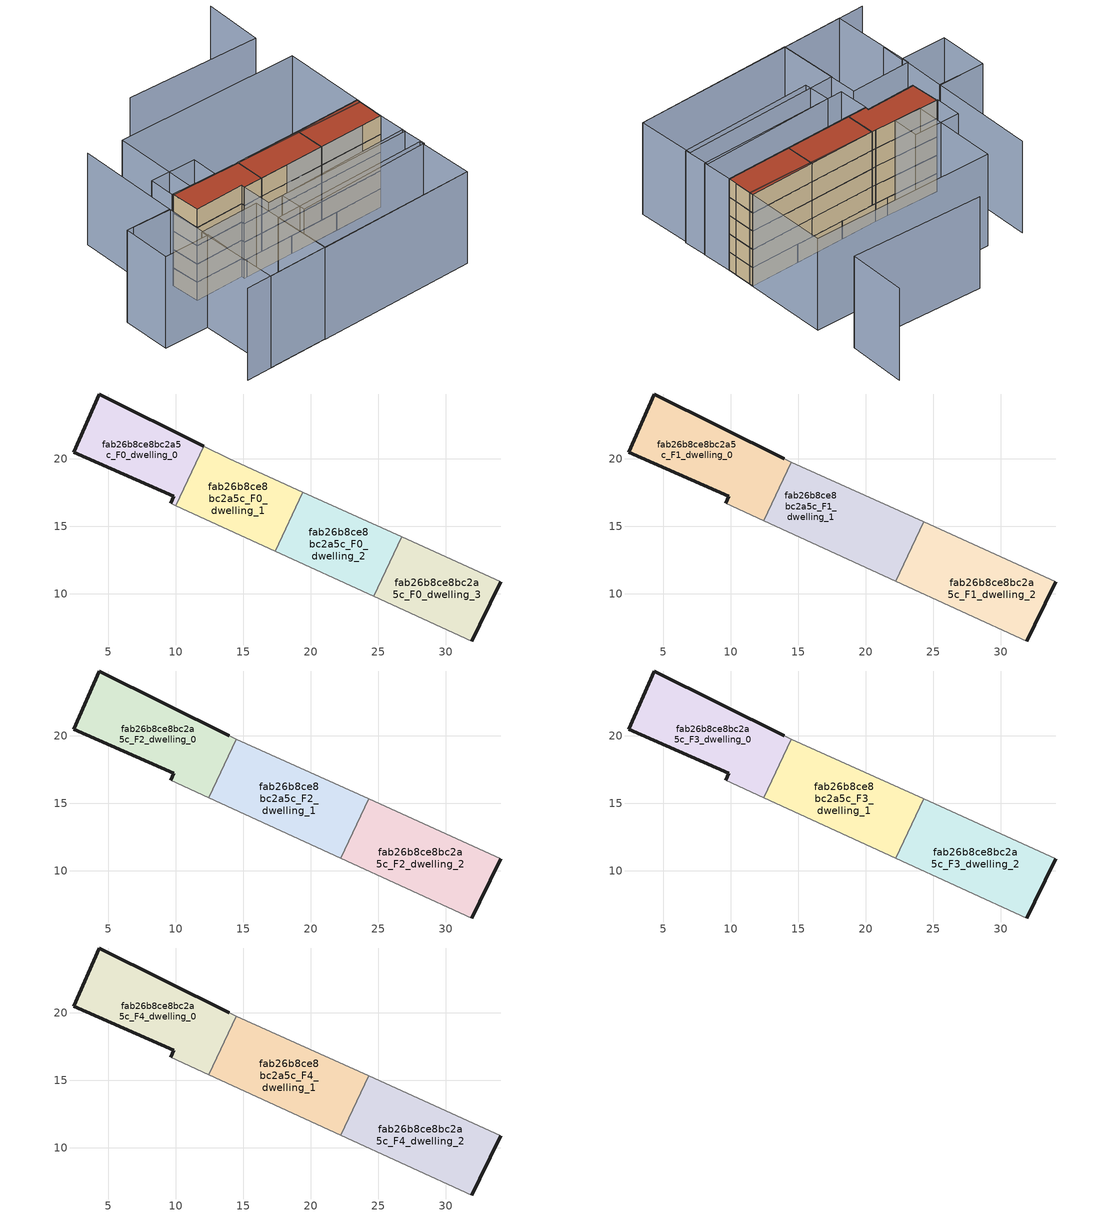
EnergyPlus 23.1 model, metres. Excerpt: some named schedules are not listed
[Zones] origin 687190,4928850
fab26b8ce8bc2a5c_F0_dwelling_0
 floor ground (EU_floor_Construction): 10.01,16.51 12.08,20.93 4.31,24.8 2.45,20.49 9.84,17.21 9.61,16.69 z0
 wall outside (EU_wall_Construction): 9.61,16.69 9.84,17.21 2.45,20.49 4.31,24.8 12.08,20.93 z0:3
 wall adiabatic (EU_wall_Construction): 10.01,16.51 9.61,16.69 z0:3
 wall to fab26b8ce8bc2a5c_F0_dwelling_1 (EU_wall_Construction): 12.08,20.93 10.01,16.51 z0:3
fab26b8ce8bc2a5c_F0_dwelling_1
 floor ground (EU_floor_Construction): 17.35,13.16 19.4,17.53 13.95,20 12.08,20.93 10.01,16.51 z0
 wall adiabatic (EU_wall_Construction): 17.35,13.16 10.01,16.51 / 12.08,20.93 13.95,20 19.4,17.53 z0:3
 wall to fab26b8ce8bc2a5c_F0_dwelling_2 (EU_wall_Construction): 19.4,17.53 17.35,13.16 z0:3
fab26b8ce8bc2a5c_F0_dwelling_2
 floor ground (EU_floor_Construction): 24.67,9.81 26.73,14.21 19.4,17.53 17.35,13.16 z0
 wall adiabatic (EU_wall_Construction): 19.4,17.53 26.73,14.21 / 24.67,9.81 17.35,13.16 z0:3
 wall to fab26b8ce8bc2a5c_F0_dwelling_3 (EU_wall_Construction): 26.73,14.21 24.67,9.81 z0:3
fab26b8ce8bc2a5c_F0_dwelling_3
 floor ground (EU_floor_Construction): 32.51,7.71 34.05,10.89 26.73,14.21 24.67,9.81 31.93,6.5 z0
 wall outside (EU_wall_Construction): 34.05,10.89 32.51,7.71 31.93,6.5 z0:3
 wall adiabatic (EU_wall_Construction): 31.93,6.5 24.67,9.81 / 26.73,14.21 34.05,10.89 z0:3
fab26b8ce8bc2a5c_F1_dwelling_0
 floor to fab26b8ce8bc2a5c_F0_dwelling_0 (EU_floor_Construction): 10.01,16.51 12.08,20.93 4.31,24.8 2.45,20.49 9.84,17.21 9.61,16.69 z3
 floor to fab26b8ce8bc2a5c_F0_dwelling_1 (EU_floor_Construction): 12.45,15.39 14.49,19.75 13.95,20 12.08,20.93 10.01,16.51 z3
 wall outside (EU_wall_Construction): 9.61,16.69 9.84,17.21 2.45,20.49 4.31,24.8 13.95,20 z3:6
 wall adiabatic (EU_wall_Construction): 13.95,20 14.49,19.75 / 12.45,15.39 9.61,16.69 z3:6
 wall to fab26b8ce8bc2a5c_F1_dwelling_1 (EU_wall_Construction): 14.49,19.75 12.45,15.39 z3:6
fab26b8ce8bc2a5c_F1_dwelling_1
 floor to fab26b8ce8bc2a5c_F0_dwelling_1 (EU_floor_Construction): 17.35,13.16 19.4,17.53 14.49,19.75 12.45,15.39 z3
 floor to fab26b8ce8bc2a5c_F0_dwelling_2 (EU_floor_Construction): 22.23,10.93 24.29,15.31 19.4,17.53 17.35,13.16 z3
 wall adiabatic (EU_wall_Construction): 14.49,19.75 24.29,15.32 / 22.23,10.93 12.45,15.39 z3:6
 wall to fab26b8ce8bc2a5c_F1_dwelling_2 (EU_wall_Construction): 24.29,15.32 22.23,10.93 z3:6
fab26b8ce8bc2a5c_F1_dwelling_2
 floor to fab26b8ce8bc2a5c_F0_dwelling_2 (EU_floor_Construction): 24.67,9.81 26.73,14.21 24.29,15.31 22.23,10.93 z3
 floor to fab26b8ce8bc2a5c_F0_dwelling_3 (EU_floor_Construction): 32.51,7.71 34.05,10.89 26.73,14.21 24.67,9.81 31.93,6.5 z3
 wall outside (EU_wall_Construction): 34.05,10.89 32.51,7.71 31.93,6.5 z3:6
 wall adiabatic (EU_wall_Construction): 31.93,6.5 22.23,10.93 / 24.29,15.32 34.05,10.89 z3:6
fab26b8ce8bc2a5c_F2_dwelling_0
 floor to fab26b8ce8bc2a5c_F1_dwelling_0 (EU_floor_Construction): 12.45,15.39 14.49,19.75 13.95,20 4.31,24.8 2.45,20.49 9.84,17.21 9.61,16.69 z6
 wall outside (EU_wall_Construction): 9.61,16.69 9.84,17.21 2.45,20.49 4.31,24.8 13.95,20 z6:9
 wall adiabatic (EU_wall_Construction): 13.95,20 14.49,19.75 / 12.45,15.39 9.61,16.69 z6:9
 wall to fab26b8ce8bc2a5c_F2_dwelling_1 (EU_wall_Construction): 14.49,19.75 12.45,15.39 z6:9
fab26b8ce8bc2a5c_F2_dwelling_1
 floor to fab26b8ce8bc2a5c_F1_dwelling_1 (EU_floor_Construction): 22.23,10.93 24.29,15.32 14.49,19.75 12.45,15.39 z6
 wall adiabatic (EU_wall_Construction): 14.49,19.75 24.29,15.32 / 22.23,10.93 12.45,15.39 z6:9
 wall to fab26b8ce8bc2a5c_F2_dwelling_2 (EU_wall_Construction): 24.29,15.32 22.23,10.93 z6:9
fab26b8ce8bc2a5c_F2_dwelling_2
 floor to fab26b8ce8bc2a5c_F1_dwelling_2 (EU_floor_Construction): 32.51,7.71 34.05,10.89 24.29,15.32 22.23,10.93 31.93,6.5 z6
 wall outside (EU_wall_Construction): 34.05,10.89 32.51,7.71 31.93,6.5 z6:9
 wall adiabatic (EU_wall_Construction): 31.93,6.5 22.23,10.93 / 24.29,15.32 34.05,10.89 z6:9
fab26b8ce8bc2a5c_F3_dwelling_0
 floor to fab26b8ce8bc2a5c_F2_dwelling_0 (EU_floor_Construction): 12.45,15.39 14.49,19.75 13.95,20 4.31,24.8 2.45,20.49 9.84,17.21 9.61,16.69 z9
 wall outside (EU_wall_Construction): 9.61,16.69 9.84,17.21 2.45,20.49 4.31,24.8 13.95,20 z9:12
 wall adiabatic (EU_wall_Construction): 13.95,20 14.49,19.75 / 12.45,15.39 9.61,16.69 z9:12
 wall to fab26b8ce8bc2a5c_F3_dwelling_1 (EU_wall_Construction): 14.49,19.75 12.45,15.39 z9:12
fab26b8ce8bc2a5c_F3_dwelling_1
 floor to fab26b8ce8bc2a5c_F2_dwelling_1 (EU_floor_Construction): 22.23,10.93 24.29,15.32 14.49,19.75 12.45,15.39 z9
 wall adiabatic (EU_wall_Construction): 14.49,19.75 24.29,15.32 / 22.23,10.93 12.45,15.39 z9:12
 wall to fab26b8ce8bc2a5c_F3_dwelling_2 (EU_wall_Construction): 24.29,15.32 22.23,10.93 z9:12
fab26b8ce8bc2a5c_F3_dwelling_2
 floor to fab26b8ce8bc2a5c_F2_dwelling_2 (EU_floor_Construction): 32.51,7.71 34.05,10.89 24.29,15.32 22.23,10.93 31.93,6.5 z9
 wall outside (EU_wall_Construction): 34.05,10.89 32.51,7.71 31.93,6.5 z9:12
 wall adiabatic (EU_wall_Construction): 31.93,6.5 22.23,10.93 / 24.29,15.32 34.05,10.89 z9:12
fab26b8ce8bc2a5c_F4_dwelling_0
 floor to fab26b8ce8bc2a5c_F3_dwelling_0 (EU_floor_Construction): 12.45,15.39 14.49,19.75 13.95,20 4.31,24.8 2.45,20.49 9.84,17.21 9.61,16.69 z12
 wall outside (EU_wall_Construction): 9.61,16.69 9.84,17.21 2.45,20.49 4.31,24.8 13.95,20 z12:15
 wall adiabatic (EU_wall_Construction): 13.95,20 14.49,19.75 / 12.45,15.39 9.61,16.69 z12:15
 wall to fab26b8ce8bc2a5c_F4_dwelling_1 (EU_wall_Construction): 14.49,19.75 12.45,15.39 z12:15
 roof outside (EU_roof_Construction): 13.95,20 14.49,19.75 12.45,15.39 9.61,16.69 9.84,17.21 2.45,20.49 4.31,24.8 z15
fab26b8ce8bc2a5c_F4_dwelling_1
 floor to fab26b8ce8bc2a5c_F3_dwelling_1 (EU_floor_Construction): 22.23,10.93 24.29,15.32 14.49,19.75 12.45,15.39 z12
 wall adiabatic (EU_wall_Construction): 14.49,19.75 24.29,15.32 / 22.23,10.93 12.45,15.39 z12:15
 wall to fab26b8ce8bc2a5c_F4_dwelling_2 (EU_wall_Construction): 24.29,15.32 22.23,10.93 z12:15
 roof outside (EU_roof_Construction): 24.29,15.32 22.23,10.93 12.45,15.39 14.49,19.75 z15
fab26b8ce8bc2a5c_F4_dwelling_2
 floor to fab26b8ce8bc2a5c_F3_dwelling_2 (EU_floor_Construction): 32.51,7.71 34.05,10.89 24.29,15.32 22.23,10.93 31.93,6.5 z12
 wall outside (EU_wall_Construction): 34.05,10.89 32.51,7.71 31.93,6.5 z12:15
 wall adiabatic (EU_wall_Construction): 31.93,6.5 22.23,10.93 / 24.29,15.32 34.05,10.89 z12:15
 roof outside (EU_roof_Construction): 34.05,10.89 32.51,7.71 31.93,6.5 22.23,10.93 24.29,15.32 z15
shading: -11.6,7.06 24.52,-9.08 / -2.33,16.78 -4.07,13.44 / 8.5,38.98 0.91,23.75 / 0.91,23.75 -4.74,26.57 / 46.08,37.38 41.68,28.91 / 41.68,28.91 22.5,38.87 / 24.71,-9.16 1.16,1.27 / 1.16,1.27 4.94,9.79 / 4.94,9.79 28.48,-0.64 / 28.48,-0.64 24.71,-9.16 / 9.83,11.29 30.05,2.61 / 30.05,2.61 28.36,-1.32 / 28.36,-1.32 8.15,7.36 / 8.15,7.36 9.83,11.29 / 1.2,1.29 -7.8,5.36 / -7.8,5.36 -2.15,17.83 / -2.15,17.83 6.84,13.76 / 6.84,13.76 1.2,1.29 / 9.61,16.69 31.93,6.5 / 31.93,6.5 29.93,2.11 / 29.93,2.11 7.61,12.3 / 7.61,12.3 9.61,16.69 / 0.95,23.83 -2.52,16.75 / -2.52,16.75 -9.21,20.03 / -9.21,20.03 -5.74,27.11 / -5.74,27.11 0.95,23.83 / 6.95,23.42 13.08,35.97 / 13.08,35.97 39.91,22.87 / 39.91,22.87 33.77,10.31 / 33.77,10.31 6.95,23.42 / 10.84,21.55 4.19,24.86 / 4.19,24.86 6.09,28.68 / 6.09,28.68 12.74,25.37 / 12.74,25.37 10.84,21.55 z0:15
[Building]
EU S2 Campaign: North Axis=0; Terrain=City; Solar Distribution=FullExterior
[Site:Location]
Bologna: Latitude=44.5; Longitude=11.25; Time Zone=1; Elevation=37
[SizingPeriod:WeatherFileDays]
AnnualSizingPeriod: Begin Month=1; Begin Day of Month=1; End Month=12; End Day of Month=31; Day of Week for Start Day=Monday; Use Weather File Daylight Saving Period=No; Use Weather File Rain and Snow Indicators=No
[MATERIAL]
EU_InternalMass_Material: Roughness=MediumRough; Thickness=0.1; Conductivity=1; Density=1800; Specific Heat=900; Thermal Absorptance=0.9; Solar Absorptance=0.7; Visible Absorptance=0.7
[MATERIAL:NOMASS] Roughness=MediumRough; Thermal Absorptance=0.9; Solar Absorptance=0.7; Visible Absorptance=0.7
Name | Thermal Resistance
EU_wall_NoMass | 0.905828
EU_roof_NoMass | 0.37593
EU_floor_NoMass | 0.67114
[CONSTRUCTION]
EU_wall_Construction: EU_wall_NoMass
EU_roof_Construction: EU_roof_NoMass
EU_floor_Construction: EU_floor_NoMass
EU_InternalMass_Construction: EU_InternalMass_Material
[ZONE] Type=1; Multiplier=1; Ceiling Height=autocalculate; Floor Area=autocalculate; Part of Total Floor Area=Yes
Name | Volume
fab26b8ce8bc2a5c_F0_dwelling_0; fab26b8ce8bc2a5c_F0_dwelling_2 | 116.867
fab26b8ce8bc2a5c_F1_dwelling_0 | 155.833
fab26b8ce8bc2a5c_F2_dwelling_0; fab26b8ce8bc2a5c_F3_dwelling_0; fab26b8ce8bc2a5c_F4_dwelling_0 | 155.839
fab26b8ce8bc2a5c_F0_dwelling_1 | 116.876
fab26b8ce8bc2a5c_F1_dwelling_1 | 155.811
fab26b8ce8bc2a5c_F2_dwelling_1; fab26b8ce8bc2a5c_F3_dwelling_1; fab26b8ce8bc2a5c_F4_dwelling_1 | 155.827
fab26b8ce8bc2a5c_F1_dwelling_2 | 155.836
fab26b8ce8bc2a5c_F2_dwelling_2; fab26b8ce8bc2a5c_F3_dwelling_2; fab26b8ce8bc2a5c_F4_dwelling_2 | 155.837
fab26b8ce8bc2a5c_F0_dwelling_3 | 116.875
[INTERNALMASS] Construction=EU_InternalMass_Construction
Name | Zone or ZoneList | Surface Area
fab26b8ce8bc2a5c_F0_dwelling_0_EU_InternalMass | fab26b8ce8bc2a5c_F0_dwelling_0 | 38.9556
fab26b8ce8bc2a5c_F0_dwelling_1_EU_InternalMass | fab26b8ce8bc2a5c_F0_dwelling_1 | 38.9586
fab26b8ce8bc2a5c_F0_dwelling_2_EU_InternalMass | fab26b8ce8bc2a5c_F0_dwelling_2 | 38.9558
fab26b8ce8bc2a5c_F0_dwelling_3_EU_InternalMass | fab26b8ce8bc2a5c_F0_dwelling_3 | 38.9584
fab26b8ce8bc2a5c_F1_dwelling_0_EU_InternalMass | fab26b8ce8bc2a5c_F1_dwelling_0 | 51.9459
fab26b8ce8bc2a5c_F1_dwelling_1_EU_InternalMass | fab26b8ce8bc2a5c_F1_dwelling_1 | 51.9426
fab26b8ce8bc2a5c_F1_dwelling_2_EU_InternalMass | fab26b8ce8bc2a5c_F1_dwelling_2 | 51.9455
fab26b8ce8bc2a5c_F2_dwelling_0_EU_InternalMass | fab26b8ce8bc2a5c_F2_dwelling_0 | 51.9459
fab26b8ce8bc2a5c_F2_dwelling_1_EU_InternalMass | fab26b8ce8bc2a5c_F2_dwelling_1 | 51.9426
fab26b8ce8bc2a5c_F2_dwelling_2_EU_InternalMass | fab26b8ce8bc2a5c_F2_dwelling_2 | 51.9455
fab26b8ce8bc2a5c_F3_dwelling_0_EU_InternalMass | fab26b8ce8bc2a5c_F3_dwelling_0 | 51.9459
fab26b8ce8bc2a5c_F3_dwelling_1_EU_InternalMass | fab26b8ce8bc2a5c_F3_dwelling_1 | 51.9426
fab26b8ce8bc2a5c_F3_dwelling_2_EU_InternalMass | fab26b8ce8bc2a5c_F3_dwelling_2 | 51.9455
fab26b8ce8bc2a5c_F4_dwelling_0_EU_InternalMass | fab26b8ce8bc2a5c_F4_dwelling_0 | 51.9459
fab26b8ce8bc2a5c_F4_dwelling_1_EU_InternalMass | fab26b8ce8bc2a5c_F4_dwelling_1 | 51.9426
fab26b8ce8bc2a5c_F4_dwelling_2_EU_InternalMass | fab26b8ce8bc2a5c_F4_dwelling_2 | 51.9455
[OTHEREQUIPMENT] Fuel Type=Electricity; Design Level Calculation Method=Watts/Area; Power per Zone Floor Area=1; Fraction Latent=0; Fraction Radiant=0; Fraction Lost=0; Carbon Dioxide Generation Rate=0; EndUse Subcategory=EU_Step8_InternalGains
Name | Zone or ZoneList or Space or SpaceList | Schedule
EU_Step8_InternalGain_fab26b8ce8bc2a5c_F0_dwelling_0_f000 | fab26b8ce8bc2a5c_F0_dwelling_0 | EU_Step8_GainSchedule_fab26b8ce8bc2a5c_F0_dwelling_0_f000
EU_Step8_InternalGain_fab26b8ce8bc2a5c_F0_dwelling_1_f000 | fab26b8ce8bc2a5c_F0_dwelling_1 | EU_Step8_GainSchedule_fab26b8ce8bc2a5c_F0_dwelling_1_f000
EU_Step8_InternalGain_fab26b8ce8bc2a5c_F0_dwelling_2_f000 | fab26b8ce8bc2a5c_F0_dwelling_2 | EU_Step8_GainSchedule_fab26b8ce8bc2a5c_F0_dwelling_2_f000
EU_Step8_InternalGain_fab26b8ce8bc2a5c_F0_dwelling_3_f000 | fab26b8ce8bc2a5c_F0_dwelling_3 | EU_Step8_GainSchedule_fab26b8ce8bc2a5c_F0_dwelling_3_f000
EU_Step8_InternalGain_fab26b8ce8bc2a5c_F1_dwelling_0_f000 | fab26b8ce8bc2a5c_F1_dwelling_0 | EU_Step8_GainSchedule_fab26b8ce8bc2a5c_F1_dwelling_0_f000
EU_Step8_InternalGain_fab26b8ce8bc2a5c_F1_dwelling_1_f000 | fab26b8ce8bc2a5c_F1_dwelling_1 | EU_Step8_GainSchedule_fab26b8ce8bc2a5c_F1_dwelling_1_f000
EU_Step8_InternalGain_fab26b8ce8bc2a5c_F1_dwelling_2_f000 | fab26b8ce8bc2a5c_F1_dwelling_2 | EU_Step8_GainSchedule_fab26b8ce8bc2a5c_F1_dwelling_2_f000
EU_Step8_InternalGain_fab26b8ce8bc2a5c_F2_dwelling_0_f000 | fab26b8ce8bc2a5c_F2_dwelling_0 | EU_Step8_GainSchedule_fab26b8ce8bc2a5c_F2_dwelling_0_f000
EU_Step8_InternalGain_fab26b8ce8bc2a5c_F2_dwelling_1_f000 | fab26b8ce8bc2a5c_F2_dwelling_1 | EU_Step8_GainSchedule_fab26b8ce8bc2a5c_F2_dwelling_1_f000
EU_Step8_InternalGain_fab26b8ce8bc2a5c_F2_dwelling_2_f000 | fab26b8ce8bc2a5c_F2_dwelling_2 | EU_Step8_GainSchedule_fab26b8ce8bc2a5c_F2_dwelling_2_f000
EU_Step8_InternalGain_fab26b8ce8bc2a5c_F3_dwelling_0_f000 | fab26b8ce8bc2a5c_F3_dwelling_0 | EU_Step8_GainSchedule_fab26b8ce8bc2a5c_F3_dwelling_0_f000
EU_Step8_InternalGain_fab26b8ce8bc2a5c_F3_dwelling_1_f000 | fab26b8ce8bc2a5c_F3_dwelling_1 | EU_Step8_GainSchedule_fab26b8ce8bc2a5c_F3_dwelling_1_f000
EU_Step8_InternalGain_fab26b8ce8bc2a5c_F3_dwelling_2_f000 | fab26b8ce8bc2a5c_F3_dwelling_2 | EU_Step8_GainSchedule_fab26b8ce8bc2a5c_F3_dwelling_2_f000
EU_Step8_InternalGain_fab26b8ce8bc2a5c_F4_dwelling_0_f000 | fab26b8ce8bc2a5c_F4_dwelling_0 | EU_Step8_GainSchedule_fab26b8ce8bc2a5c_F4_dwelling_0_f000
EU_Step8_InternalGain_fab26b8ce8bc2a5c_F4_dwelling_1_f000 | fab26b8ce8bc2a5c_F4_dwelling_1 | EU_Step8_GainSchedule_fab26b8ce8bc2a5c_F4_dwelling_1_f000
EU_Step8_InternalGain_fab26b8ce8bc2a5c_F4_dwelling_2_f000 | fab26b8ce8bc2a5c_F4_dwelling_2 | EU_Step8_GainSchedule_fab26b8ce8bc2a5c_F4_dwelling_2_f000
[ZONEVENTILATION:DESIGNFLOWRATE] Schedule=EU_AlwaysOn; Design Flow Rate Calculation Method=AirChanges/Hour; Air Changes per Hour=0.73129; Ventilation Type=Natural; Fan Pressure Rise=0; Fan Total Efficiency=1; Constant Term Coefficient=1; Temperature Term Coefficient=0; Velocity Term Coefficient=0; Velocity Squared Term Coefficient=0; Minimum Indoor Temperature=-100; Maximum Indoor Temperature=100; Delta Temperature=-100; Minimum Outdoor Temperature=-100; Maximum Outdoor Temperature=100; Maximum Wind Speed=40
Name | Zone or ZoneList or Space or SpaceList
EU_ConstantAir_fab26b8ce8bc2a5c_F0_dwelling_0 | fab26b8ce8bc2a5c_F0_dwelling_0
EU_ConstantAir_fab26b8ce8bc2a5c_F0_dwelling_1 | fab26b8ce8bc2a5c_F0_dwelling_1
EU_ConstantAir_fab26b8ce8bc2a5c_F0_dwelling_2 | fab26b8ce8bc2a5c_F0_dwelling_2
EU_ConstantAir_fab26b8ce8bc2a5c_F0_dwelling_3 | fab26b8ce8bc2a5c_F0_dwelling_3
EU_ConstantAir_fab26b8ce8bc2a5c_F1_dwelling_0 | fab26b8ce8bc2a5c_F1_dwelling_0
EU_ConstantAir_fab26b8ce8bc2a5c_F1_dwelling_1 | fab26b8ce8bc2a5c_F1_dwelling_1
EU_ConstantAir_fab26b8ce8bc2a5c_F1_dwelling_2 | fab26b8ce8bc2a5c_F1_dwelling_2
EU_ConstantAir_fab26b8ce8bc2a5c_F2_dwelling_0 | fab26b8ce8bc2a5c_F2_dwelling_0
EU_ConstantAir_fab26b8ce8bc2a5c_F2_dwelling_1 | fab26b8ce8bc2a5c_F2_dwelling_1
EU_ConstantAir_fab26b8ce8bc2a5c_F2_dwelling_2 | fab26b8ce8bc2a5c_F2_dwelling_2
EU_ConstantAir_fab26b8ce8bc2a5c_F3_dwelling_0 | fab26b8ce8bc2a5c_F3_dwelling_0
EU_ConstantAir_fab26b8ce8bc2a5c_F3_dwelling_1 | fab26b8ce8bc2a5c_F3_dwelling_1
EU_ConstantAir_fab26b8ce8bc2a5c_F3_dwelling_2 | fab26b8ce8bc2a5c_F3_dwelling_2
EU_ConstantAir_fab26b8ce8bc2a5c_F4_dwelling_0 | fab26b8ce8bc2a5c_F4_dwelling_0
EU_ConstantAir_fab26b8ce8bc2a5c_F4_dwelling_1 | fab26b8ce8bc2a5c_F4_dwelling_1
EU_ConstantAir_fab26b8ce8bc2a5c_F4_dwelling_2 | fab26b8ce8bc2a5c_F4_dwelling_2
[HVACTEMPLATE:THERMOSTAT] Constant Heating Setpoint=20; Constant Cooling Setpoint=50
EU_HeatOnly_fab26b8ce8bc2a5c_F0_dwelling_0; EU_HeatOnly_fab26b8ce8bc2a5c_F0_dwelling_1; EU_HeatOnly_fab26b8ce8bc2a5c_F0_dwelling_2; EU_HeatOnly_fab26b8ce8bc2a5c_F0_dwelling_3; EU_HeatOnly_fab26b8ce8bc2a5c_F1_dwelling_0; EU_HeatOnly_fab26b8ce8bc2a5c_F1_dwelling_1; EU_HeatOnly_fab26b8ce8bc2a5c_F1_dwelling_2; EU_HeatOnly_fab26b8ce8bc2a5c_F2_dwelling_0; EU_HeatOnly_fab26b8ce8bc2a5c_F2_dwelling_1; EU_HeatOnly_fab26b8ce8bc2a5c_F2_dwelling_2; EU_HeatOnly_fab26b8ce8bc2a5c_F3_dwelling_0; EU_HeatOnly_fab26b8ce8bc2a5c_F3_dwelling_1; EU_HeatOnly_fab26b8ce8bc2a5c_F3_dwelling_2; EU_HeatOnly_fab26b8ce8bc2a5c_F4_dwelling_0; EU_HeatOnly_fab26b8ce8bc2a5c_F4_dwelling_1; EU_HeatOnly_fab26b8ce8bc2a5c_F4_dwelling_2
[HVACTEMPLATE:ZONE:IDEALLOADSAIRSYSTEM] System Availability Schedule=EU_AlwaysOn; Maximum Heating Supply Air Temperature=50; Minimum Cooling Supply Air Temperature=13; Maximum Heating Supply Air Humidity Ratio=0.0156; Minimum Cooling Supply Air Humidity Ratio=0.0077; Heating Limit=NoLimit; Cooling Limit=NoLimit; Heating Availability Schedule=EU_AlwaysOn; Cooling Availability Schedule=EU_CoolingOff; Dehumidification Control Type=ConstantSensibleHeatRatio; Cooling Sensible Heat Ratio=0.7; Dehumidification Setpoint=60; Humidification Control Type=None; Humidification Setpoint=30; Outdoor Air Method=None; Outdoor Air Flow Rate per Person=0.00944; Outdoor Air Flow Rate per Zone Floor Area=0; Outdoor Air Flow Rate per Zone=0; Demand Controlled Ventilation Type=None; Outdoor Air Economizer Type=NoEconomizer; Heat Recovery Type=None; Sensible Heat Recovery Effectiveness=0.7; Latent Heat Recovery Effectiveness=0.65
Name | Template Thermostat
fab26b8ce8bc2a5c_F0_dwelling_0 | EU_HeatOnly_fab26b8ce8bc2a5c_F0_dwelling_0
fab26b8ce8bc2a5c_F0_dwelling_1 | EU_HeatOnly_fab26b8ce8bc2a5c_F0_dwelling_1
fab26b8ce8bc2a5c_F0_dwelling_2 | EU_HeatOnly_fab26b8ce8bc2a5c_F0_dwelling_2
fab26b8ce8bc2a5c_F0_dwelling_3 | EU_HeatOnly_fab26b8ce8bc2a5c_F0_dwelling_3
fab26b8ce8bc2a5c_F1_dwelling_0 | EU_HeatOnly_fab26b8ce8bc2a5c_F1_dwelling_0
